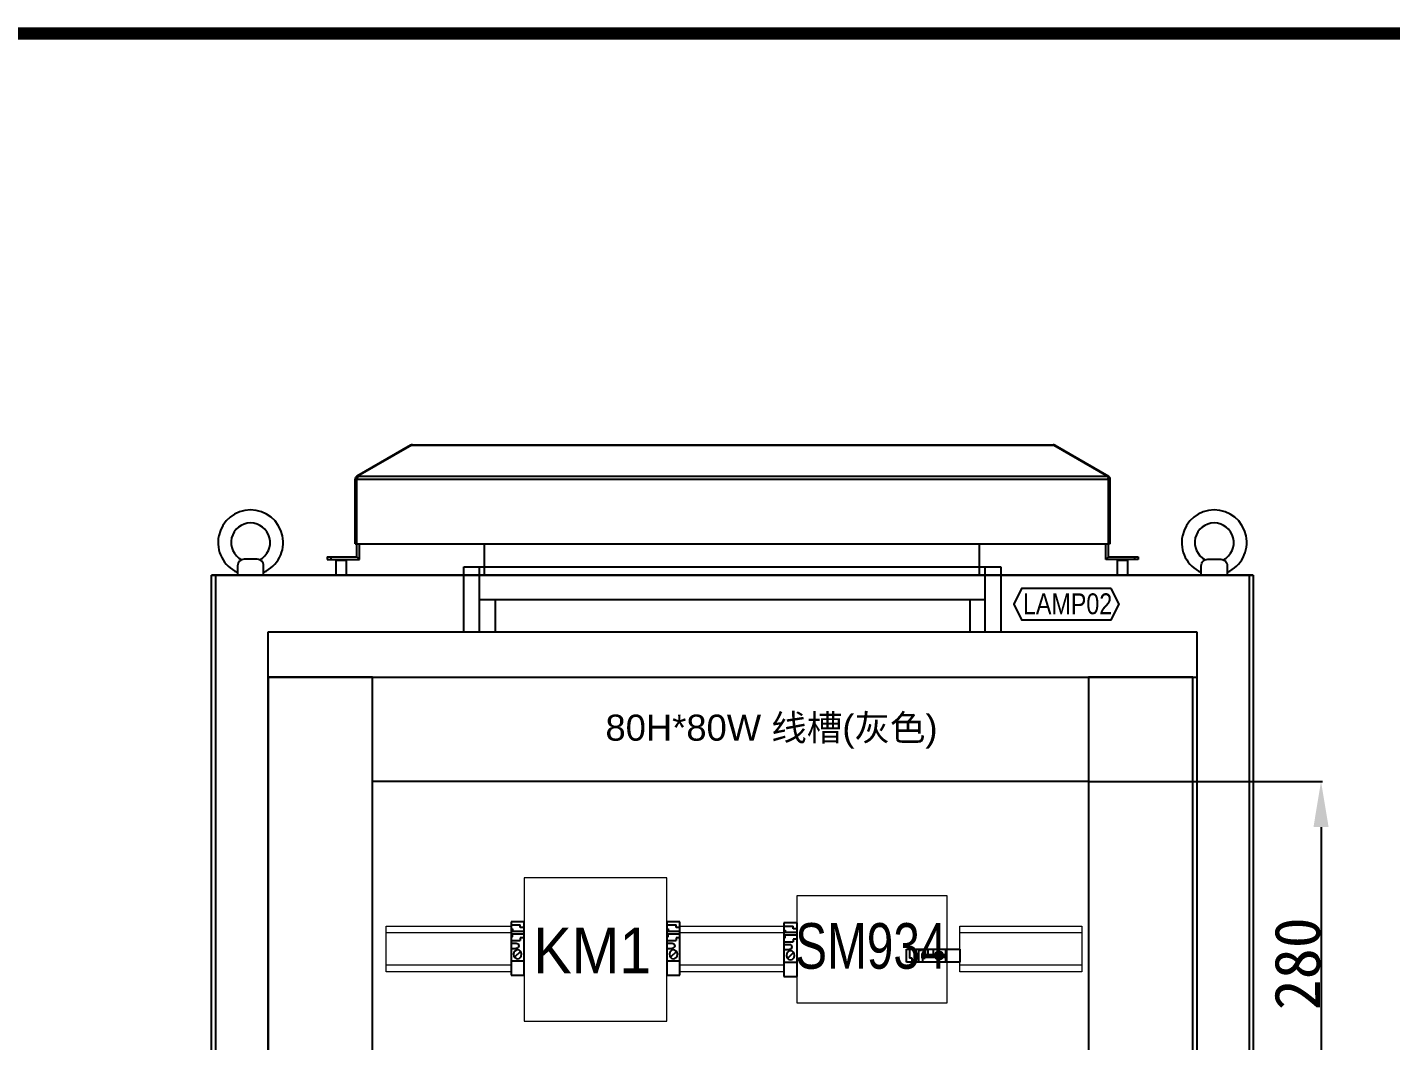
# Model space of a CAD drawing. Extents: x 81437 to 204847, y -54769 to -29444.
# Drawn here: x 92731 to 93778, y -52209 to -51430 of the extents above; entities that cross this region are included whole.
import ezdxf
from ezdxf.enums import TextEntityAlignment as Align
from ezdxf.lldxf.tags import DXFTag

# ---------------------------------------------------------------- set-up
doc = ezdxf.new("R2010")
doc.units = 0
doc.header["$LTSCALE"] = 100
doc.header["$MEASUREMENT"] = 0
doc.layers.add('PANEL', color=7, linetype='Continuous')
doc.layers.add('t', color=1, linetype='Continuous')
doc.layers.add('细实线', color=7, linetype='Continuous', lineweight=20)
doc.styles.add('HZ', font='arial.ttf', dxfattribs={"width": 0.7})
doc.styles.get("Standard").update_dxf_attribs({"font": ''})
doc.styles.add('微软雅黑', font='')
doc.styles.get('Standard').set_extended_font_data('SimSun')
doc.styles.get('微软雅黑').set_extended_font_data('Microsoft YaHei')
tags = doc.linetypes.add('HIDDEN', pattern=[0.375, 0.25, -0.125]).pattern_tags.tags
tags[6:7] = [DXFTag(74, 4), DXFTag(75, 0), DXFTag(340, '0'), DXFTag(46, 1.0), DXFTag(50, 0.0), DXFTag(44, 0.0), DXFTag(45, 0.0)]
tags[4:5] = [DXFTag(74, 4), DXFTag(75, 0), DXFTag(340, '0'), DXFTag(46, 1.0), DXFTag(50, 0.0), DXFTag(44, 0.0), DXFTag(45, 0.0)]
doc.dimstyles.new('ISO-25', dxfattribs={"dimtxt": 35, "dimasz": 35, "dimexe": 1.25, "dimexo": 0.625, "dimtad": 1, "dimtoh": 1, "dimdec": 0, "dimtxsty": 'Standard', "dimcen": 2.5, "dimadec": 0, "dimazin": 0, "dimtfac": 1, "dimtdec": 0, "dimtmove": 0, "dimatfit": 3, "dimfxl": 1, "dimarcsym": 0})

# ---------------------------------------------------------------- blocks, each defined once
blk = doc.blocks.new('风帽正面')
at = {"linetype": 'Continuous'}
for p, q in [((60582.9, -62124.9), (60541.6, -62148.8)), ((60583.7, -62124.9), (60542.3, -62148.8)), ((60582.9, -62124.9), (60583.1, -62125.3)), ((60583.7, -62124.9), (61076.8, -62124.9)), ((60584.3, -62124.6), (61076.2, -62124.6)), ((61076.8, -62124.9), (61118.1, -62148.8)), ((61077.6, -62124.9), (61077.4, -62125.3)), ((61077.6, -62124.9), (61118.9, -62148.8)), ((60541.6, -62148.8), (60542.1, -62149.6)), ((60542.3, -62148.8), (61118.1, -62148.8)), ((61118.9, -62148.8), (61118.4, -62149.6)), ((60540.2, -62200.6), (60540.2, -62151.1)), ((60540.2, -62151.1), (60541.7, -62151.1)), ((60541.7, -62200.6), (60541.7, -62151.1)), ((60541.7, -62151.1), (61118.7, -62151.1)), ((61118.7, -62200.6), (61118.7, -62151.1)), ((61120.2, -62151.1), (61118.7, -62151.1)), ((61120.2, -62200.6), (61120.2, -62151.1)), ((60540.2, -62200.6), (60541.7, -62200.6)), ((60541.7, -62210.6), (60541.7, -62200.6)), ((60541.7, -62200.6), (61118.7, -62200.6)), ((60543.7, -62212.6), (60543.7, -62200.6)), ((60639.7, -62224.6), (60639.7, -62200.6)), ((61019.7, -62224.6), (61019.7, -62200.6)), ((61116.7, -62212.6), (61116.7, -62200.6)), ((61118.7, -62210.6), (61118.7, -62200.6)), ((61120.2, -62200.6), (61118.7, -62200.6)), ((60518.7, -62210.6), (60518.7, -62212.6)), ((60518.7, -62210.6), (60541.7, -62210.6)), ((60518.7, -62212.6), (60543.7, -62212.6)), ((60521.7, -62210.6), (60521.7, -62212.6)), ((60526.2, -62212.6), (60525.7, -62213.1)), ((60525.7, -62224.6), (60525.7, -62213.1)), ((60525.7, -62213.1), (60533.7, -62213.1)), ((60533.7, -62213.1), (60533.2, -62212.6)), ((60533.7, -62224.6), (60533.7, -62213.1)), ((60543.7, -62212.6), (60541.7, -62210.6)), ((61116.7, -62212.6), (61118.7, -62210.6)), ((61141.7, -62212.6), (61116.7, -62212.6)), ((61118.7, -62210.6), (61141.7, -62210.6)), ((61126.2, -62212.6), (61125.7, -62213.1)), ((61125.7, -62224.6), (61125.7, -62213.1)), ((61125.7, -62213.1), (61133.7, -62213.1)), ((61133.7, -62213.1), (61133.2, -62212.6)), ((61133.7, -62224.6), (61133.7, -62213.1)), ((61138.7, -62210.6), (61138.7, -62212.6)), ((61141.7, -62210.6), (61141.7, -62212.6))]:
    blk.add_line(p, q, dxfattribs=at)
for centre, radius, start, end in [((60584.3, -62127.3), 2.7, 90, 120), ((61076.2, -62127.3), 2.7, 60, 90), ((60542.9, -62151.1), 2.7, 120, 180), ((60693.6, -62183.3), 155.2, 167.8738, 168.0486), ((60588.1, -62160.6), 47.3, 167.3118, 167.8829), ((61072.4, -62160.6), 47.3, 12.1171, 12.6882), ((60966.9, -62183.3), 155.2, 11.9514, 12.1262), ((61117.5, -62151.1), 2.7, 0, 60)]:
    blk.add_arc(centre, radius, start, end, dxfattribs=at)
for points, start_tangent, end_tangent in [([(60583.7, -62124.9), (60583.8, -62124.8), (60584.1, -62124.6)], (0.647129, 0.762381), (0.925529, 0.378677)), ([(60584.1, -62124.6), (60584.3, -62124.6)], (0.925529, 0.378677), (1, 0)), ([(61076.4, -62124.6), (61076.2, -62124.6)], (-0.925529, 0.378677), (-1, 0)), ([(61076.8, -62124.9), (61076.7, -62124.8), (61076.4, -62124.6)], (-0.647129, 0.762381), (-0.925529, 0.378677)), ([(60542.1, -62149.4), (60542.1, -62149.6), (60541.9, -62150.2)], (-0.266985, -0.963701), (-0.2203, -0.975432)), ([(60542.3, -62148.8), (60542.3, -62148.9), (60542.1, -62149.4)], (-0.390683, -0.920525), (-0.266985, -0.963701)), ([(61118.1, -62148.8), (61118.2, -62148.9), (61118.3, -62149.4)], (0.390683, -0.920525), (0.266985, -0.963701)), ([(61118.3, -62149.4), (61118.4, -62149.6), (61118.5, -62150.2)], (0.266985, -0.963701), (0.2203, -0.975432))]:
    blk.add_spline(points, degree=3, dxfattribs=dict(at, start_tangent=start_tangent, end_tangent=end_tangent))
blk = doc.blocks.new('LAMP')
at = {"layer": 'PANEL', "color": 9}
for p, q in [((-206.2, 0), (206.2, 0)), ((-206.2, -50), (-206.2, 0)), ((-194.2, -50), (-194.2, 0)), ((194.2, -50), (194.2, 0)), ((206.2, 0), (206.2, -50)), ((-194.2, -25), (194.2, -25)), ((-182.2, -25), (-182.2, -50)), ((182.2, -25), (182.2, -50)), ((206.2, -50), (-206.2, -50))]:
    blk.add_line(p, q, dxfattribs=at)
blk = doc.blocks.new('*D158')
at = {"color": 0, "lineweight": -2, "transparency": 16777216}
for p, q in [((93546.6, -52009.4), (93725.6, -52009.4)), ((93724.4, -52044.4), (93724.4, -52254.4)), ((93546.6, -52289.4), (93725.6, -52289.4))]:
    blk.add_line(p, q, dxfattribs=at)
at = {"color": 0, "transparency": 16777216}
for points in [[(93718.6, -52044.4), (93730.2, -52044.4), (93724.4, -52009.4)], [(93718.6, -52254.4), (93730.2, -52254.4), (93724.4, -52289.4)]]:
    blk.add_solid(points, dxfattribs=at)
at = {"layer": 'Defpoints', "color": 0, "transparency": 16777216}
for p in [(93545.9, -52009.4), (93545.9, -52289.4, 63738.9), (93724.4, -52289.4)]:
    blk.add_point(p, dxfattribs=at)
at = {"color": 0, "transparency": 16777216, "insert": (93706.3, -52149.4), "char_height": 35, "attachment_point": 5, "rotation": 90}
blk.add_mtext('280', dxfattribs=at)
blk = doc.blocks.new('堵头')
at = {"color": 53}
for p, q in [((0, -41), (0, 0)), ((0, 0), (10, 0)), ((10, 0), (10, -41)), ((0, -11), (10, -11)), ((0, -20.6), (4, -20.6)), ((7.3, -18.3), (2.7, -13.8)), ((0, -24.6), (4, -24.6)), ((0, -26.6), (7, -26.6)), ((0, -29.6), (1, -29.6)), ((1, -29.6), (1, -31.6)), ((7, -28.6), (7, -26.6)), ((10, -28.6), (7, -28.6)), ((0, -35.6), (1, -35.6)), ((0, -38.6), (7, -38.6)), ((10, -41), (0, -41)), ((10, -31.6), (1, -31.6)), ((10, -33.6), (1, -33.6)), ((1, -35.6), (1, -33.6)), ((10, -36.6), (7, -36.6)), ((7, -36.6), (7, -38.6))]:
    blk.add_line(p, q, dxfattribs=at)
blk.add_arc((4, -22.6), 2, 270, 90, dxfattribs=at)
blk.add_ellipse((5, -16.1), major_axis=(0, -3.5), ratio=0.857143, start_param=4.712389, end_param=10.995574, dxfattribs=at)
blk = doc.blocks.new('图框')
at = {"layer": 't', "color": 7, "const_width": 9.62}
blk.add_lwpolyline([(4109.5, -3210.4), (4109.5, -58.9), (-6.2, -58.9), (-6.2, -3210.4)], close=True, dxfattribs=at)
at = {"color": 7, "style": '微软雅黑', "flags": 8}
for tag, p, height in [('DWG.NAME:', (1375.5, -2969.2), 25), ('DWG.NO.:', (3122, -3089.3), 24), ('图纸编号', (3309.2, -3111.3), 24), ('FILENO.:', (3122.5, -3165), 24), ('文档号', (3311.6, -3183), 24)]:
    blk.add_attdef(tag, p, '', height=height, dxfattribs=at)
at = {"color": 7, "style": '微软雅黑', "width": 0.8, "flags": 8}
for tag, p, height in [('PROJECTNAME:', (3119.3, -2971.7), 24), ('PROJECT_NAME', (3324.7, -2969.2), 25)]:
    blk.add_attdef(tag, p, '', height=height, dxfattribs=at)
at = {"color": 7, "style": '微软雅黑', "flags": 8}
for tag, p in [('图纸名称:', (1371.6, -3024.8)), ('项目名称', (3272.9, -3045.6))]:
    blk.add_attdef(tag, text='', height=25, dxfattribs=at).set_placement(p, align=Align.BOTTOM_LEFT)
for tag, height, width, p in [('RENLIU', 24, 0.7, (692, -3009.2)), ('SHUFENWANG', 24, 0.7, (879.6, -3009.2)), ('FANGHOU', 24, 0.7, (1063.6, -3009.2)), ('DANDANLI', 24, 0.7, (1243.9, -3009.2)), ('#10STATIONONTROLCABINETCOVER', 30, 0.6, (1771.7, -3076)), ('HANGZHOUHOLLYSYSAUTOMATIONCO.,LTD.', 24, 0.7, (2763.9, -3104.6))]:
    blk.add_attdef(tag, text='', height=height, dxfattribs=dict(at, width=width)).set_placement(p, align=Align.MIDDLE)
at = {"color": 7, "flags": 8}
blk.add_attdef('A', text='', height=23, dxfattribs=at).set_placement((53.7, -3033.7), align=Align.MIDDLE)
at = {"color": 7, "style": '微软雅黑', "flags": 8}
for tag, height, p in [('设计时间', 23, (207.7, -3033.7)), ('刘仁', 23, (692, -3061.1)), ('王姝芬', 23, (879.6, -3061.1)), ('侯方', 23, (1063.6, -3061.1)), ('李丹丹', 23, (1243.9, -3061.1)), ('PAGEXOFX', 24, (3947.6, -3097.9)), ('DESCRIPTION', 24, (445.6, -3121.9)), ('CHECKED', 24, (879.6, -3121.9)), ('SIGNED', 24, (1063.6, -3121.9)), ('APPROVED', 24, (1243.9, -3121.9)), ('REV.', 24, (53.2, -3121.9)), ('DATE', 24, (202.7, -3121.9)), ('PREPARED', 24, (692, -3121.9)), ('图纸名称', 30, (1771.7, -3153.6)), ('第几页共几页', 24, (3947.6, -3172.9))]:
    blk.add_attdef(tag, text='', height=height, dxfattribs=at).set_placement(p, align=Align.MIDDLE)

msp = doc.modelspace()

# ---------------------------------------------------------------- linework, layer by layer
at = {"color": 7}
for p, q in [((92872.4, -53960.9), (92872.4, -51850.9)), ((92872.4, -51850.9), (93672.4, -51850.9)), ((92872.4, -53960.9), (92872.4, -51850.9)), ((93672.4, -51850.9), (93672.4, -53960.9)), ((93672.4, -51850.9), (93672.4, -53960.9)), ((92915.9, -53807.4), (92915.9, -51894.4)), ((93628.9, -51894.4), (93628.9, -51972.4)), ((93628.9, -51894.4), (93628.9, -51972.4)), ((93628.9, -51894.4), (93628.9, -51972.4)), ((93628.9, -51972.4), (93628.9, -53807.4)), ((92915.9, -51974.9), (92915.9, -53775.2))]:
    msp.add_line(p, q, dxfattribs=at)
at = {"color": 7, "linetype": 'HIDDEN'}
for p, q in [((92875.6, -53850.9), (92875.6, -51850.9)), ((92875.6, -53850.9), (92875.6, -51850.9)), ((93669.2, -51850.9), (93669.2, -53850.9)), ((93669.2, -51850.9), (93669.2, -53850.9))]:
    msp.add_line(p, q, dxfattribs=at)
msp.add_line((92915.9, -51929.4), (93628.9, -51929.4))
msp.add_line((92915.9, -51929.4), (93628.9, -51929.4))
msp.add_line((92915.9, -51929.4), (93628.9, -51929.4))
at = {"color": 7}
for points in [[(92912.4, -51850.9), (92912.4, -51843.8, 0.414214), (92907.4, -51838.8), (92897.4, -51838.8, 0.414214), (92892.4, -51843.8), (92892.4, -51850.9)], [(93632.4, -51850.9), (93632.4, -51843.8, -0.414214), (93637.4, -51838.8), (93647.4, -51838.8, -0.414214), (93652.4, -51843.8), (93652.4, -51850.9)]]:
    msp.add_lwpolyline(points, format="xyb", dxfattribs=at)
at = {"color": 3}
msp.add_lwpolyline([(93563.2, -51861.2), (93494.4, -51861.2), (93488.4, -51873.3), (93494.4, -51885.4), (93563.2, -51885.4), (93569.3, -51873.3), (93563.2, -51861.2)], dxfattribs=at)
at = {"color": 7}
msp.add_lwpolyline([(92915.9, -51894.4), (93628.9, -51894.4)], dxfattribs=at)
for points in [[(92915.9, -53729.9), (92995.9, -53729.9), (92995.9, -51929.4), (92915.9, -51929.4)], [(92995.9, -51929.4), (93545.9, -51929.4), (93545.9, -52009.4), (92995.9, -52009.4)], [(93545.9, -53729.9), (93625.9, -53729.9), (93625.9, -51929.4), (93545.9, -51929.4)]]:
    msp.add_lwpolyline(points, close=True)
at = {"color": 6, "lineweight": 0}
for points in [[(93006.6, -52120.5), (93102.4, -52120.5), (93102.4, -52155.5), (93006.6, -52155.5)], [(93232.1, -52120.5), (93312.2, -52120.5), (93312.2, -52155.5), (93232.1, -52155.5)], [(93447.1, -52120.5), (93540.6, -52120.5), (93540.6, -52155.5), (93447.1, -52155.5)], [(93006.6, -52125.5), (93102.4, -52125.5), (93102.4, -52150.5), (93006.6, -52150.5)], [(93232.1, -52125.5), (93312.2, -52125.5), (93312.2, -52150.5), (93232.1, -52150.5)], [(93447.1, -52125.5), (93540.6, -52125.5), (93540.6, -52150.5), (93447.1, -52150.5)]]:
    msp.add_lwpolyline(points, close=True, dxfattribs=at)
at = {"color": 7}
for centre, radius, start, end in [((92902.4, -51825.9), 25, 293.5782, 246.4218), ((93642.4, -51825.9), 25, 293.5782, 246.4218), ((92902.4, -51825.9), 15, 297.5291, 242.4709), ((93642.4, -51825.9), 15, 297.5291, 242.4709)]:
    msp.add_arc(centre, radius, start, end, dxfattribs=at)
at = {"layer": 'PANEL'}
msp.add_line((93672.4, -51850.9), (92872.4, -51850.9), dxfattribs=at)
at = {"layer": '细实线', "color": 7, "linetype": 'ByBlock'}
for points in [[(93112.4, -52193.4), (93222.1, -52193.4), (93222.1, -52083.4), (93112.4, -52083.4)], [(93322.2, -52097.1), (93437.1, -52097.1), (93437.1, -52179.6), (93322.2, -52179.7)]]:
    msp.add_lwpolyline(points, close=True, dxfattribs=at)

# ---------------------------------------------------------------- block references
at = {"color": 1}
msp.add_blockref('图框', (91311, -51376.2), dxfattribs=at)
at = {"lineweight": 20}
msp.add_blockref('风帽正面', (32442.4, 10373.7), dxfattribs=at)
at = {"color": 7}
msp.add_blockref('LAMP', (93272.4, -51844.7), dxfattribs=at)
at = {"xscale": -1, "rotation": 180}
for p in [(93102.4, -52158.2, 63738.9), (93222.1, -52158.2, 63738.9), (93312, -52159.1, 63738.9)]:
    msp.add_blockref('堵头', p, dxfattribs=at)
at = {"lineweight": 0, "rotation": 270}
msp.add_blockref('堵头', (93447.1, -52138.1), dxfattribs=at)

# ---------------------------------------------------------------- texts
at = {"style": 'HZ', "width": 0.8}
msp.add_text('LAMP02', height=16, dxfattribs=at).set_placement((93495.5, -51881))
at = {"lineweight": 0, "style": 'HZ'}
msp.add_text('80H*80W 线槽(灰色)', height=20, dxfattribs=at).set_placement((93174.9, -51978.1))
at = {"layer": '细实线', "color": 7, "linetype": 'ByBlock', "style": 'HZ'}
for s, width, p in [('SM934', 0.75, (93320.6, -52153.2)), ('KM1', 0.9, (93119.6, -52156.7))]:
    msp.add_text(s, height=35, dxfattribs=dict(at, width=width)).set_placement(p)

# ---------------------------------------------------------------- dimensions: what is measured, and where the dimension line sits
at = {"color": 3}
dim = msp.add_linear_dim(base=(93724.4, -52289.4), p1=(93545.9, -52009.4), p2=(93545.9, -52289.4, 63738.9), angle=90, dimstyle='ISO-25', dxfattribs=at)
dim.commit()
dim.dimension.update_dxf_attribs({"geometry": '*D158', "text_midpoint": (93706.3, -52149.4)})

doc.saveas('drawing.dxf')
